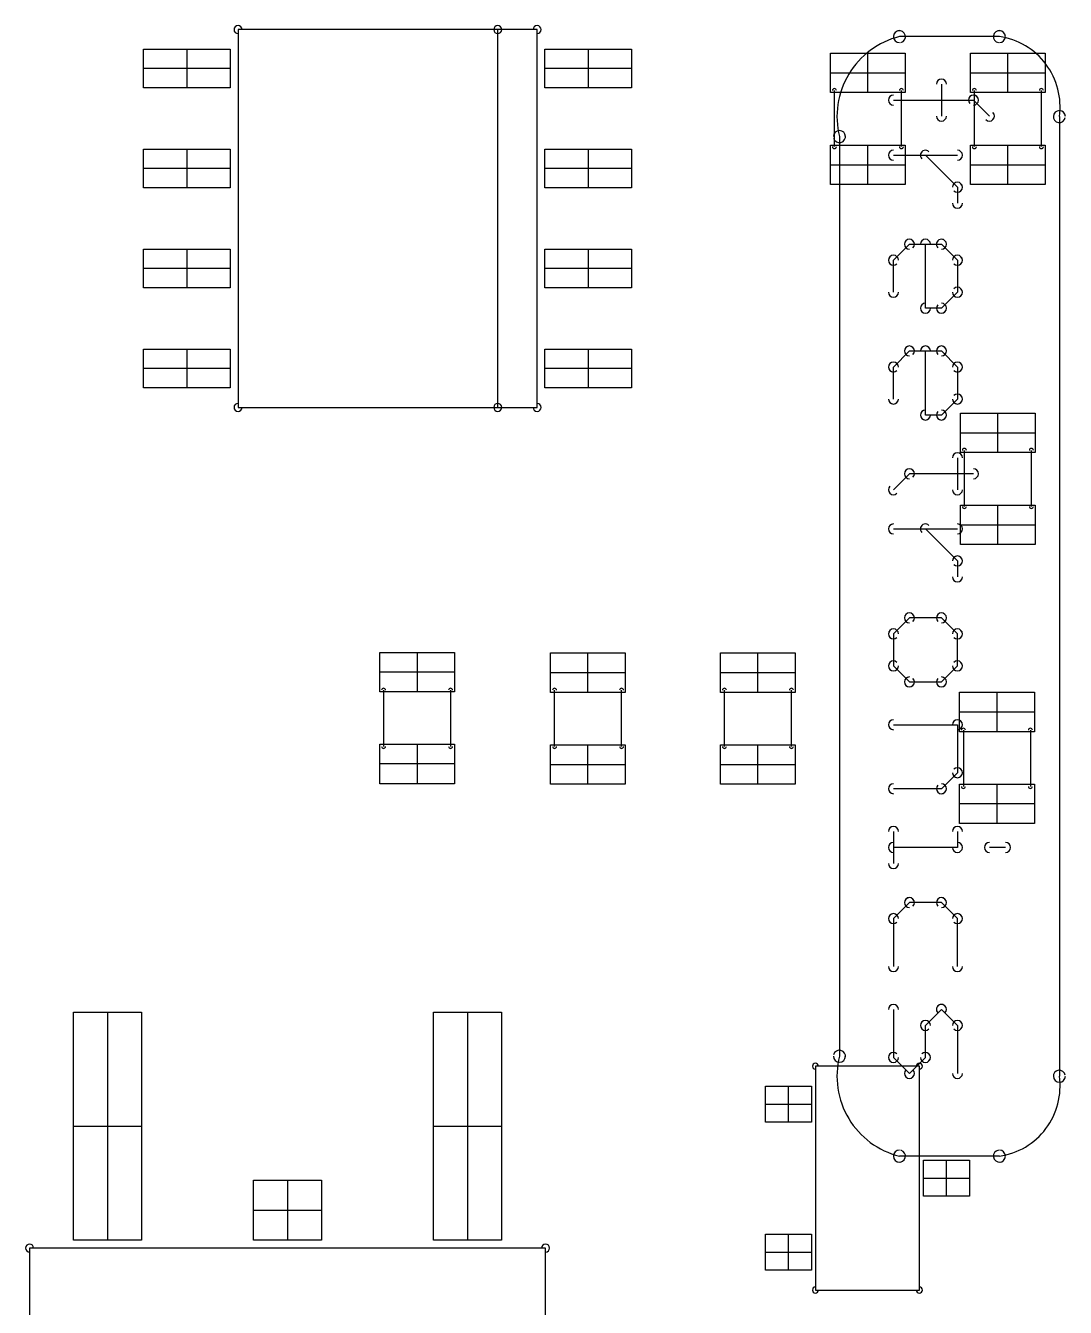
# Model space of a CAD drawing. Header units: inches. Extents: x 0 to 2.1, y -0.07 to 2.7.
# Drawn here: x 0.569 to 1.089, y 0.305 to 0.946 of the extents above; entities that cross this region are included whole.
import ezdxf

# ---------------------------------------------------------------- set-up
doc = ezdxf.new("R2010")
doc.units = ezdxf.units.IN
doc.header["$LTSCALE"] = 0.03937
doc.header["$MEASUREMENT"] = 0
for name, color, linetype, true_color in [('freetronics11$components$ghosts', 9, 'Continuous', 0xbebebe), ('freetronics11$dxf$0', 18, 'Continuous', 0x000000), ('freetronics11$screen', 52, 'Continuous', 0xd7d71f)]:
    doc.layers.add(name, color=color, linetype=linetype, true_color=true_color)

# ---------------------------------------------------------------- blocks, each defined once
blk = doc.blocks.new('RECT')
at = {"layer": 'freetronics11$dxf$0', "color": 0, "linetype": 'ByBlock', "lineweight": -2}
for p, q in [((0.5, 0.5), (-0.5, 0.5)), ((-0.5, 0.5), (-0.5, -0.5)), ((0, -0.5), (0, 0.5)), ((0.5, -0.5), (0.5, 0.5)), ((-0.5, 0), (0.5, 0)), ((-0.5, -0.5), (0.5, -0.5))]:
    blk.add_line(p, q, dxfattribs=at)

msp = doc.modelspace()

# ---------------------------------------------------------------- linework, layer by layer
at = {"layer": 'freetronics11$components$ghosts'}
for p, q in [((0.80512, 0.94449, -0.06457), (0.6752, 0.94449, -0.06457)), ((0.6752, 0.94449, -0.06457), (0.6752, 0.75551, -0.06457)), ((0.8248, 0.94449, -0.06457), (0.80512, 0.94449, -0.06457)), ((0.80512, 0.75551, -0.06457), (0.80512, 0.94449, -0.06457)), ((0.8248, 0.75551, -0.06457), (0.8248, 0.94449, -0.06457)), ((0.9735, 0.88598, -0.06457), (0.9735, 0.91402, -0.06457)), ((1.00701, 0.88598, -0.06457), (1.00701, 0.91402, -0.06457)), ((1.0435, 0.88598, -0.06457), (1.0435, 0.91402, -0.06457)), ((1.07701, 0.88598, -0.06457), (1.07701, 0.91402, -0.06457)), ((0.6752, 0.75551, -0.06457), (0.80512, 0.75551, -0.06457)), ((0.80512, 0.75551, -0.06457), (0.8248, 0.75551, -0.06457)), ((1.0385, 0.70598, -0.06457), (1.0385, 0.73402, -0.06457)), ((1.07201, 0.70598, -0.06457), (1.07201, 0.73402, -0.06457)), ((0.74799, 0.61402, -0.06457), (0.74799, 0.58598, -0.06457)), ((0.7815, 0.61402, -0.06457), (0.7815, 0.58598, -0.06457)), ((0.8335, 0.58598, -0.06457), (0.8335, 0.61402, -0.06457)), ((0.86701, 0.58598, -0.06457), (0.86701, 0.61402, -0.06457)), ((0.9185, 0.58598, -0.06457), (0.9185, 0.61402, -0.06457)), ((0.95201, 0.58598, -0.06457), (0.95201, 0.61402, -0.06457)), ((1.03799, 0.59402, -0.06457), (1.03799, 0.56598, -0.06457)), ((1.0715, 0.59402, -0.06457), (1.0715, 0.56598, -0.06457)), ((1.016, 0.426, -0.06457), (0.964, 0.426, -0.06457)), ((0.964, 0.426, -0.06457), (0.964, 0.314, -0.06457)), ((1.016, 0.314, -0.06457), (1.016, 0.426, -0.06457)), ((0.964, 0.314, -0.06457), (1.016, 0.314, -0.06457))]:
    msp.add_line(p, q, dxfattribs=at)
for centre, radius, start, end in [((0.6752, 0.94449, -0.06457), 0.002, 90, 270), ((0.6752, 0.94449, -0.06457), 0.002, 0, 180), ((0.80512, 0.94449, -0.06457), 0.002, 90, 270), ((0.80512, 0.94449, -0.06457), 0.002, 0, 180), ((0.80512, 0.94449, -0.06457), 0.002, 270, 90), ((0.8248, 0.94449, -0.06457), 0.002, 0, 180), ((0.8248, 0.94449, -0.06457), 0.002, 270, 90), ((0.9735, 0.91402, -0.06457), 0.001, 0, 180), ((1.00701, 0.91402, -0.06457), 0.001, 0, 180), ((1.0435, 0.91402, -0.06457), 0.001, 0, 180), ((1.07701, 0.91402, -0.06457), 0.001, 0, 180), ((0.9735, 0.88598, -0.06457), 0.001, 180, 0), ((1.00701, 0.88598, -0.06457), 0.001, 180, 0), ((1.0435, 0.88598, -0.06457), 0.001, 180, 0), ((1.07701, 0.88598, -0.06457), 0.001, 180, 0), ((0.6752, 0.75551, -0.06457), 0.002, 90, 270), ((0.80512, 0.75551, -0.06457), 0.002, 90, 270), ((0.80512, 0.75551, -0.06457), 0.002, 270, 90), ((0.8248, 0.75551, -0.06457), 0.002, 270, 90), ((0.6752, 0.75551, -0.06457), 0.002, 180, 0), ((0.80512, 0.75551, -0.06457), 0.002, 180, 0), ((0.8248, 0.75551, -0.06457), 0.002, 180, 0), ((1.0385, 0.73402, -0.06457), 0.001, 0, 180), ((1.07201, 0.73402, -0.06457), 0.001, 0, 180), ((1.0385, 0.70598, -0.06457), 0.001, 180, 0), ((1.07201, 0.70598, -0.06457), 0.001, 180, 0), ((0.74799, 0.61402, -0.06457), 0.001, 0, 180), ((0.7815, 0.61402, -0.06457), 0.001, 0, 180), ((0.8335, 0.61402, -0.06457), 0.001, 0, 180), ((0.86701, 0.61402, -0.06457), 0.001, 0, 180), ((0.9185, 0.61402, -0.06457), 0.001, 0, 180), ((0.95201, 0.61402, -0.06457), 0.001, 0, 180), ((1.03799, 0.59402, -0.06457), 0.001, 0, 180), ((1.0715, 0.59402, -0.06457), 0.001, 0, 180), ((0.74799, 0.58598, -0.06457), 0.001, 180, 0), ((0.7815, 0.58598, -0.06457), 0.001, 180, 0), ((0.8335, 0.58598, -0.06457), 0.001, 180, 0), ((0.86701, 0.58598, -0.06457), 0.001, 180, 0), ((0.9185, 0.58598, -0.06457), 0.001, 180, 0), ((0.95201, 0.58598, -0.06457), 0.001, 180, 0), ((1.03799, 0.56598, -0.06457), 0.001, 180, 0), ((1.0715, 0.56598, -0.06457), 0.001, 180, 0), ((0.964, 0.426, -0.06457), 0.0015, 90, 270), ((0.964, 0.426, -0.06457), 0.0015, 0, 180), ((1.016, 0.426, -0.06457), 0.0015, 0, 180), ((1.016, 0.426, -0.06457), 0.0015, 270, 90), ((0.964, 0.314, -0.06457), 0.0015, 90, 270), ((1.016, 0.314, -0.06457), 0.0015, 270, 90), ((0.964, 0.314, -0.06457), 0.0015, 180, 0), ((1.016, 0.314, -0.06457), 0.0015, 180, 0)]:
    msp.add_arc(centre, radius, start, end, dxfattribs=at)
at = {"layer": 'freetronics11$screen'}
for p, q in [((1.056, 0.941), (1.006, 0.941)), ((1.02702, 0.91725), (1.02702, 0.90124)), ((1.003, 0.90925), (1.04303, 0.90925)), ((1.04303, 0.90925), (1.05104, 0.90124)), ((1.086, 0.901), (1.086, 0.421)), ((0.976, 0.891), (0.976, 0.431)), ((1.003, 0.88165), (1.03503, 0.88165)), ((1.01901, 0.88165), (1.03503, 0.86564)), ((1.03503, 0.86564), (1.03503, 0.85763)), ((1.003, 0.82914), (1.01101, 0.83715)), ((1.01101, 0.83715), (1.02702, 0.83715)), ((1.01901, 0.80512), (1.01901, 0.83715)), ((1.02702, 0.83715), (1.03503, 0.82914)), ((1.003, 0.81313), (1.003, 0.82914)), ((1.03503, 0.82914), (1.03503, 0.81313)), ((1.03503, 0.81313), (1.02702, 0.80512)), ((1.02702, 0.80512), (1.01901, 0.80512)), ((1.003, 0.77573), (1.01101, 0.78374)), ((1.01101, 0.78374), (1.02702, 0.78374)), ((1.01901, 0.75171), (1.01901, 0.78374)), ((1.02702, 0.78374), (1.03503, 0.77573)), ((1.003, 0.75972), (1.003, 0.77573)), ((1.03503, 0.77573), (1.03503, 0.75972)), ((1.03503, 0.75972), (1.02702, 0.75171)), ((1.02702, 0.75171), (1.01901, 0.75171)), ((1.03503, 0.73033), (1.03503, 0.71432)), ((1.01101, 0.72233), (1.003, 0.71432)), ((1.04303, 0.72233), (1.01101, 0.72233)), ((1.003, 0.69473), (1.03503, 0.69473)), ((1.01901, 0.69473), (1.03503, 0.67872)), ((1.03503, 0.67872), (1.03503, 0.67071)), ((1.01101, 0.65023), (1.003, 0.64222)), ((1.02702, 0.65023), (1.01101, 0.65023)), ((1.03503, 0.64222), (1.02702, 0.65023)), ((1.003, 0.64222), (1.003, 0.62621)), ((1.03503, 0.62621), (1.03503, 0.64222)), ((1.003, 0.62621), (1.01101, 0.6182)), ((1.02702, 0.6182), (1.03503, 0.62621)), ((1.01101, 0.6182), (1.02702, 0.6182)), ((1.003, 0.59682), (1.03503, 0.59682)), ((1.03503, 0.59682), (1.03503, 0.5728)), ((1.03503, 0.5728), (1.02702, 0.56479)), ((1.02702, 0.56479), (1.003, 0.56479)), ((1.003, 0.54341), (1.003, 0.5274)), ((1.03503, 0.54341), (1.03503, 0.53541)), ((1.03503, 0.53541), (1.003, 0.53541)), ((1.05905, 0.53541), (1.05104, 0.53541)), ((1.01101, 0.50781), (1.003, 0.4998)), ((1.02702, 0.50781), (1.01101, 0.50781)), ((1.03503, 0.4998), (1.02702, 0.50781)), ((1.003, 0.4998), (1.003, 0.47578)), ((1.03503, 0.47578), (1.03503, 0.4998)), ((1.003, 0.45441), (1.003, 0.43038)), ((1.01901, 0.4464), (1.02702, 0.45441)), ((1.02702, 0.45441), (1.03503, 0.4464)), ((1.01901, 0.43038), (1.01901, 0.4464)), ((1.03503, 0.4464), (1.03503, 0.42238)), ((1.003, 0.43038), (1.01101, 0.42238)), ((1.01101, 0.42238), (1.01901, 0.43038)), ((1.056, 0.381), (1.006, 0.381)), ((0.57098, 0.335, -0.0642), (0.571, 0.099, -0.0642)), ((0.82902, 0.335, -0.0642), (0.57098, 0.335, -0.0642)), ((0.829, 0.099, -0.0642), (0.82902, 0.335, -0.0642))]:
    msp.add_line(p, q, dxfattribs=at)
for centre, radius, start, end in [((1.006, 0.941), 0.003, 90, 270), ((1.006, 0.941), 0.003, 284.04551, 104.04551), ((1.056, 0.941), 0.003, 81.8753, 261.8753), ((1.056, 0.941), 0.003, 270, 90), ((1.016, 0.901), 0.04123, 104.0362, 194.03629), ((1.051, 0.906), 0.03536, 351.86985, 81.86994), ((1.02702, 0.91725), 0.0025, 0, 180), ((1.003, 0.90925), 0.0025, 90, 270), ((1.04303, 0.90925), 0.0025, 45, 225), ((1.04303, 0.90925), 0.0025, 270, 90), ((1.086, 0.901), 0.003, 0, 180), ((1.02702, 0.90124), 0.0025, 180, 0), ((1.05104, 0.90124), 0.0025, 225, 45), ((1.086, 0.901), 0.003, 171.8753, 351.8753), ((0.976, 0.891), 0.003, 0, 180), ((0.976, 0.891), 0.003, 194.04551, 14.04551), ((1.003, 0.88165), 0.0025, 90, 270), ((1.01901, 0.88165), 0.0025, 45.0081, 225.0081), ((1.03503, 0.88165), 0.0025, 270, 90), ((1.03503, 0.86564), 0.0025, 0, 180), ((1.03503, 0.86564), 0.0025, 225.0081, 45.0081), ((1.03503, 0.85763), 0.0025, 180, 0), ((1.01101, 0.83715), 0.0025, 90, 270), ((1.01101, 0.83715), 0.0025, 315, 135), ((1.01901, 0.83715), 0.0025, 0, 180), ((1.02702, 0.83715), 0.0025, 45.0081, 225.0081), ((1.02702, 0.83715), 0.0025, 270, 90), ((1.003, 0.82914), 0.0025, 0, 180), ((1.003, 0.82914), 0.0025, 135.0081, 315.0081), ((1.03503, 0.82914), 0.0025, 0, 180), ((1.03503, 0.82914), 0.0025, 225, 45), ((1.03503, 0.81313), 0.0025, 314.9919, 134.9919), ((1.003, 0.81313), 0.0025, 180, 0), ((1.03503, 0.81313), 0.0025, 180, 0), ((1.01901, 0.80512), 0.0025, 90, 270), ((1.01901, 0.80512), 0.0025, 180, 0), ((1.02702, 0.80512), 0.0025, 134.9919, 314.9919), ((1.02702, 0.80512), 0.0025, 270, 90), ((1.01101, 0.78374), 0.0025, 90, 270), ((1.01101, 0.78374), 0.0025, 315.0081, 135.0081), ((1.01901, 0.78374), 0.0025, 0, 180), ((1.02702, 0.78374), 0.0025, 45, 225), ((1.02702, 0.78374), 0.0025, 270, 90), ((1.003, 0.77573), 0.0025, 0, 180), ((1.003, 0.77573), 0.0025, 135, 315), ((1.03503, 0.77573), 0.0025, 0, 180), ((1.03503, 0.77573), 0.0025, 225.0081, 45.0081), ((1.003, 0.75972), 0.0025, 180, 0), ((1.03503, 0.75972), 0.0025, 180, 0), ((1.03503, 0.75972), 0.0025, 314.9919, 134.9919), ((1.01901, 0.75171), 0.0025, 90, 270), ((1.01901, 0.75171), 0.0025, 180, 0), ((1.02702, 0.75171), 0.0025, 134.9919, 314.9919), ((1.02702, 0.75171), 0.0025, 270, 90), ((1.03503, 0.73033), 0.0025, 0, 180), ((1.01101, 0.72233), 0.0025, 90, 270), ((1.01101, 0.72233), 0.0025, 315, 135), ((1.04303, 0.72233), 0.0025, 270, 90), ((1.003, 0.71432), 0.0025, 135, 315), ((1.03503, 0.71432), 0.0025, 180, 0), ((1.003, 0.69473), 0.0025, 90, 270), ((1.01901, 0.69473), 0.0025, 45.0081, 225.0081), ((1.03503, 0.69473), 0.0025, 270, 90), ((1.03503, 0.67872), 0.0025, 0, 180), ((1.03503, 0.67872), 0.0025, 225, 45), ((1.03503, 0.67071), 0.0025, 180, 0), ((1.01101, 0.65023), 0.0025, 90, 270), ((1.01101, 0.65023), 0.0025, 315.0081, 135.0081), ((1.02702, 0.65023), 0.0025, 45, 225), ((1.02702, 0.65023), 0.0025, 270, 90), ((1.003, 0.64222), 0.0025, 0, 180), ((1.003, 0.64222), 0.0025, 135, 315), ((1.03503, 0.64222), 0.0025, 0, 180), ((1.03503, 0.64222), 0.0025, 225.0081, 45.0081), ((1.003, 0.62621), 0.0025, 45, 225), ((1.03503, 0.62621), 0.0025, 314.9919, 134.9919), ((1.003, 0.62621), 0.0025, 180, 0), ((1.03503, 0.62621), 0.0025, 180, 0), ((1.01101, 0.6182), 0.0025, 90, 270), ((1.01101, 0.6182), 0.0025, 225, 45), ((1.02702, 0.6182), 0.0025, 134.9919, 314.9919), ((1.02702, 0.6182), 0.0025, 270, 90), ((1.003, 0.59682), 0.0025, 90, 270), ((1.03503, 0.59682), 0.0025, 0, 180), ((1.03503, 0.59682), 0.0025, 270, 90), ((1.03503, 0.5728), 0.0025, 180, 0), ((1.03503, 0.5728), 0.0025, 315, 135), ((1.003, 0.56479), 0.0025, 90, 270), ((1.02702, 0.56479), 0.0025, 135, 315), ((1.02702, 0.56479), 0.0025, 270, 90), ((1.003, 0.54341), 0.0025, 0, 180), ((1.03503, 0.54341), 0.0025, 0, 180), ((1.003, 0.53541), 0.0025, 90, 270), ((1.03503, 0.53541), 0.0025, 180, 0), ((1.03503, 0.53541), 0.0025, 270, 90), ((1.05104, 0.53541), 0.0025, 90, 270), ((1.05905, 0.53541), 0.0025, 270, 90), ((1.003, 0.5274), 0.0025, 180, 0), ((1.01101, 0.50781), 0.0025, 90, 270), ((1.01101, 0.50781), 0.0025, 315.0081, 135.0081), ((1.02702, 0.50781), 0.0025, 45, 225), ((1.02702, 0.50781), 0.0025, 270, 90), ((1.003, 0.4998), 0.0025, 0, 180), ((1.003, 0.4998), 0.0025, 135, 315), ((1.03503, 0.4998), 0.0025, 0, 180), ((1.03503, 0.4998), 0.0025, 225.0081, 45.0081), ((1.003, 0.47578), 0.0025, 180, 0), ((1.03503, 0.47578), 0.0025, 180, 0), ((1.003, 0.45441), 0.0025, 0, 180), ((1.02702, 0.45441), 0.0025, 45.0081, 225.0081), ((1.02702, 0.45441), 0.0025, 314.9919, 134.9919), ((1.01901, 0.4464), 0.0025, 0, 180), ((1.03503, 0.4464), 0.0025, 0, 180), ((1.01901, 0.4464), 0.0025, 134.9919, 314.9919), ((1.03503, 0.4464), 0.0025, 225.0081, 45.0081), ((0.976, 0.431), 0.003, 180, 0), ((0.976, 0.431), 0.003, 345.95449, 165.95449), ((1.016, 0.421), 0.04123, 165.96371, 255.9638), ((1.003, 0.43039), 0.0025, 44.9919, 224.9919), ((1.003, 0.43038), 0.0025, 180, 0), ((1.01901, 0.43038), 0.0025, 180, 0), ((1.01901, 0.43039), 0.0025, 315, 135), ((1.01101, 0.42238), 0.0025, 135.0081, 315.0081), ((1.01101, 0.42238), 0.0025, 224.9919, 44.9919), ((1.086, 0.421), 0.003, 8.1247, 188.1247), ((1.03503, 0.42238), 0.0025, 180, 0), ((1.051, 0.416), 0.03536, 278.13006, 8.13015), ((1.086, 0.421), 0.003, 180, 0), ((1.006, 0.381), 0.003, 90, 270), ((1.006, 0.381), 0.003, 255.95449, 75.95449), ((1.056, 0.381), 0.003, 98.1247, 278.1247), ((1.056, 0.381), 0.003, 270, 90), ((0.57098, 0.335, -0.0642), 0.002, 0, 180), ((0.57098, 0.335, -0.0642), 0.002, 90, 270), ((0.82902, 0.335, -0.0642), 0.002, 0, 180), ((0.82902, 0.335, -0.0642), 0.002, 270, 90)]:
    msp.add_arc(centre, radius, start, end, dxfattribs=at)

# ---------------------------------------------------------------- block references
at = {"layer": 'freetronics11$components$ghosts', "extrusion": (0, 0, -1)}
for p, xscale, yscale, rotation in [((-0.64961, 0.925, 0.06457), 0.019291, 0.043307, 270), ((-0.85039, 0.925, 0.06457), 0.019291, 0.043307, 270), ((-0.9902, 0.92284, 0.06457), 0.019689, 0.037402, 90), ((-1.0602, 0.92284, 0.06457), 0.019689, 0.037402, 90), ((-0.9902, 0.87684, 0.06457), 0.019689, 0.037402, 90), ((-1.0602, 0.87684, 0.06457), 0.019689, 0.037402, 90), ((-0.64961, 0.875, 0.06457), 0.019291, 0.043307, 270), ((-0.85039, 0.875, 0.06457), 0.019291, 0.043307, 270), ((-0.64961, 0.825, 0.06457), 0.019291, 0.043307, 270), ((-0.85039, 0.825, 0.06457), 0.019291, 0.043307, 270), ((-0.64961, 0.775, 0.06457), 0.019291, 0.043307, 270), ((-0.85039, 0.775, 0.06457), 0.019291, 0.043307, 270), ((-1.0552, 0.74284, 0.06457), 0.019689, 0.037402, 90), ((-1.0552, 0.69684, 0.06457), 0.019689, 0.037402, 90), ((-0.7648, 0.62316, 0.06457), 0.019689, 0.037402, 270), ((-0.8502, 0.62284, 0.06457), 0.019689, 0.037402, 90), ((-0.9352, 0.62284, 0.06457), 0.019689, 0.037402, 90), ((-1.0548, 0.60316, 0.06457), 0.019689, 0.037402, 270), ((-0.7648, 0.57716, 0.06457), 0.019689, 0.037402, 270), ((-0.8502, 0.57684, 0.06457), 0.019689, 0.037402, 90), ((-0.9352, 0.57684, 0.06457), 0.019689, 0.037402, 90), ((-1.0548, 0.55716, 0.06457), 0.019689, 0.037402, 270), ((-0.61, 0.396, 0.06457), 0.034, 0.114, 180), ((-0.79, 0.396, 0.06457), 0.034, 0.114, 180), ((-0.9505, 0.407, 0.06457), 0.018, 0.023, 90), ((-1.0295, 0.37, 0.06457), 0.018, 0.023, 90), ((-0.9505, 0.333, 0.06457), 0.018, 0.023, 90)]:
    msp.add_blockref('RECT', p, dxfattribs=dict(at, xscale=xscale, yscale=yscale, rotation=rotation))
at = {"layer": 'freetronics11$screen', "extrusion": (0, 0, -1), "xscale": 0.034, "yscale": 0.03, "rotation": 180}
msp.add_blockref('RECT', (-0.7, 0.354, 0.0642), dxfattribs=at)

doc.saveas('drawing.dxf')
